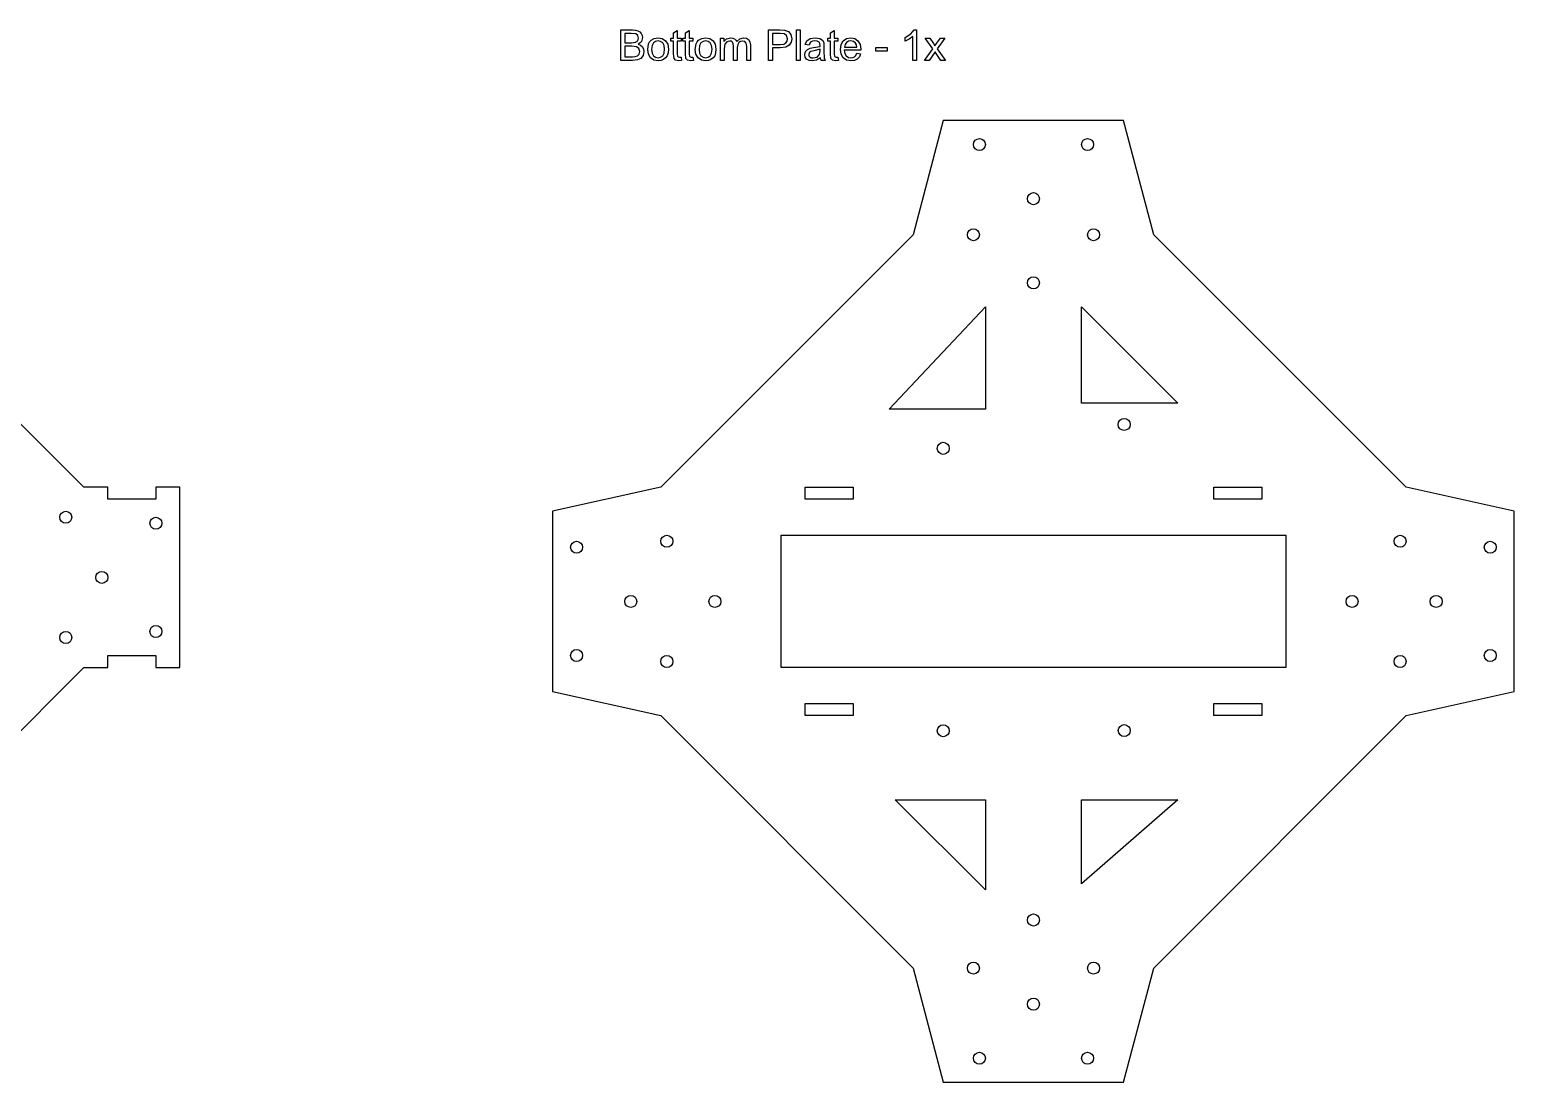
# Model space of a CAD drawing. Extents: x -940 to 1, y 296 to 900.
# Drawn here: x -441.3 to -49.2, y 520.7 to 798.7 of the extents above; entities that cross this region are included whole.
import ezdxf

# ---------------------------------------------------------------- set-up
doc = ezdxf.new("R2010")
doc.units = 0

msp = doc.modelspace()

# ---------------------------------------------------------------- linework, layer by layer
at = {"layer": 'Layer 1', "color": 4}
for p, q in [((-285.187757, 790.575), (-285.187757, 798.655812)), ((-285.187757, 798.655812), (-282.156075, 798.655812)), ((-282.503344, 797.702212), (-284.118417, 797.702212)), ((-284.118417, 797.702212), (-284.118417, 795.26034)), ((-281.274131, 797.58921), (-282.503344, 797.702212)), ((-282.156075, 798.655812), (-281.321678, 798.594493)), ((-281.321678, 798.594493), (-280.67055, 798.410533)), ((-280.722917, 797.170308), (-281.274131, 797.58921)), ((-280.736698, 795.756431), (-280.529992, 796.461986)), ((-280.529992, 796.461986), (-280.722917, 797.170308)), ((-280.67055, 798.410533), (-280.171705, 798.099083)), ((-280.171705, 798.099083), (-279.794118, 797.655363)), ((-279.794118, 797.655363), (-279.556412, 797.133777)), ((-279.477171, 796.58876), (-279.75829, 795.613118)), ((-279.556412, 797.133777), (-279.477171, 796.58876)), ((-277.195139, 795.910778), (-276.357293, 796.398589)), ((-276.357293, 796.398589), (-275.354079, 796.561216)), ((-275.354079, 796.561216), (-274.257165, 796.363448)), ((-274.257165, 796.363448), (-273.380731, 795.770203)), ((-271.991667, 795.657201), (-271.991667, 796.42891)), ((-271.991667, 796.42891), (-271.264064, 796.42891)), ((-271.264064, 797.878601), (-270.277387, 798.47392)), ((-271.264064, 796.42891), (-271.264064, 797.878601)), ((-270.277387, 798.47392), (-270.277387, 796.42891)), ((-270.277387, 796.42891), (-269.279686, 796.42891)), ((-269.279686, 796.42891), (-269.279686, 795.657201)), ((-268.860764, 795.657201), (-268.860764, 796.42891)), ((-268.860764, 796.42891), (-268.133158, 796.42891)), ((-268.133158, 797.878601), (-267.146484, 798.47392)), ((-268.133158, 796.42891), (-268.133158, 797.878601)), ((-267.146484, 798.47392), (-267.146484, 796.42891)), ((-267.146484, 796.42891), (-266.148786, 796.42891)), ((-266.148786, 796.42891), (-266.148786, 795.657201)), ((-264.649481, 795.910778), (-263.811634, 796.398589)), ((-263.811634, 796.398589), (-262.808421, 796.561216)), ((-262.808421, 796.561216), (-261.711505, 796.363448)), ((-261.711505, 796.363448), (-260.835069, 795.770203)), ((-258.900303, 790.575), (-258.900303, 796.42891)), ((-258.900303, 796.42891), (-258.012847, 796.42891)), ((-258.012847, 796.42891), (-258.012847, 795.607587)), ((-258.012847, 795.607587), (-257.27973, 796.29937)), ((-257.27973, 796.29937), (-256.237935, 796.561216)), ((-256.237935, 796.561216), (-255.64607, 796.493669)), ((-255.64607, 796.493669), (-255.171332, 796.291101)), ((-255.171332, 796.291101), (-254.816491, 795.967268)), ((-254.584287, 795.53593), (-253.78503, 796.30488)), ((-253.78503, 796.30488), (-252.776301, 796.561216)), ((-252.776301, 796.561216), (-252.005985, 796.440622)), ((-252.005985, 796.440622), (-251.436849, 796.078898)), ((-251.436849, 796.078898), (-251.085455, 795.466349)), ((-246.227865, 790.575), (-246.227865, 798.655812)), ((-246.227865, 798.655812), (-243.179645, 798.655812)), ((-243.091451, 797.702212), (-245.158508, 797.702212)), ((-245.158508, 797.702212), (-245.158508, 794.813837)), ((-243.179645, 798.655812), (-241.950435, 798.578653)), ((-242.09375, 797.630556), (-243.091451, 797.702212)), ((-241.418511, 797.153769), (-242.09375, 797.630556)), ((-241.950435, 798.578653), (-240.952734, 798.201068)), ((-241.162197, 796.285597), (-241.418511, 797.153769)), ((-241.271066, 795.664095), (-241.162197, 796.285597)), ((-240.952734, 798.201068), (-240.305057, 797.42109)), ((-240.305057, 797.42109), (-240.059766, 796.318674)), ((-240.059766, 796.318674), (-240.223757, 795.36713)), ((-238.836067, 790.575), (-238.836067, 798.655812)), ((-238.836067, 798.655812), (-237.843881, 798.655812)), ((-237.843881, 798.655812), (-237.843881, 790.575)), ((-236.030381, 795.7647), (-235.153951, 796.354488)), ((-235.153951, 796.354488), (-233.825519, 796.561216)), ((-233.825519, 796.561216), (-232.607335, 796.384827)), ((-232.607335, 796.384827), (-231.918315, 795.941089)), ((-230.562325, 795.657201), (-230.562325, 796.42891)), ((-230.562325, 796.42891), (-229.834722, 796.42891)), ((-229.834722, 797.878601), (-228.848048, 798.47392)), ((-229.834722, 796.42891), (-229.834722, 797.878601)), ((-228.848048, 798.47392), (-228.848048, 796.42891)), ((-228.848048, 796.42891), (-227.850347, 796.42891)), ((-227.850347, 796.42891), (-227.850347, 795.657201)), ((-226.455772, 795.745396), (-225.582098, 796.357246)), ((-225.582098, 796.357246), (-224.482423, 796.561216)), ((-224.482423, 796.561216), (-223.415823, 796.361378)), ((-223.415823, 796.361378), (-222.564192, 795.761934)), ((-210.084678, 796.660417), (-208.62947, 797.608514)), ((-210.084678, 795.701313), (-210.084678, 796.660417)), ((-209.040126, 796.213941), (-210.084678, 795.701313)), ((-208.100303, 796.897455), (-209.040126, 796.213941)), ((-208.62947, 797.608514), (-207.747526, 798.688889)), ((-208.100303, 790.575), (-208.100303, 796.897455)), ((-207.747526, 798.688889), (-207.108117, 798.688889)), ((-207.108117, 798.688889), (-207.108117, 790.575)), ((-202.808637, 793.617722), (-204.7875, 796.42891)), ((-204.7875, 796.42891), (-203.547266, 796.42891)), ((-203.547266, 796.42891), (-202.648786, 795.056378)), ((-201.794401, 795.045372), (-200.807726, 796.42891)), ((-199.622613, 796.42891), (-201.645574, 793.67284)), ((-200.807726, 796.42891), (-199.622613, 796.42891)), ((-284.118417, 795.26034), (-282.371038, 795.26034)), ((-284.118417, 795.26034), (-284.118417, 795.26034)), ((-282.249795, 794.30674), (-284.118417, 794.30674)), ((-284.118417, 794.30674), (-284.118417, 791.528601)), ((-282.371038, 795.26034), (-281.351301, 795.354038)), ((-281.067425, 794.171696), (-282.249795, 794.30674)), ((-281.351301, 795.354038), (-280.736698, 795.756431)), ((-280.42526, 793.703151), (-281.067425, 794.171696)), ((-280.761502, 791.787681), (-280.353603, 792.236922)), ((-280.111073, 795.199691), (-280.60716, 794.874486)), ((-280.60716, 794.874486), (-279.958798, 794.58372)), ((-280.19375, 792.91767), (-280.42526, 793.703151)), ((-280.353603, 792.236922), (-280.19375, 792.91767)), ((-279.75829, 795.613118), (-280.111073, 795.199691)), ((-279.958798, 794.58372), (-279.479925, 794.141358)), ((-279.479925, 794.141358), (-279.184342, 793.576377)), ((-279.085808, 792.91767), (-279.325586, 791.862103)), ((-279.184342, 793.576377), (-279.085808, 792.91767)), ((-278.099131, 793.501955), (-277.873134, 794.917197)), ((-277.909652, 792.192818), (-278.099131, 793.501955)), ((-278.099131, 793.501955), (-278.099131, 793.501955)), ((-278.099131, 793.501955), (-278.099131, 793.501955)), ((-277.341211, 791.230941), (-277.909652, 792.192818)), ((-277.873134, 794.917197), (-277.590636, 795.466696)), ((-277.590636, 795.466696), (-277.195139, 795.910778)), ((-276.956739, 794.484487), (-277.079383, 793.501955)), ((-277.079383, 793.501955), (-276.956739, 792.518728)), ((-277.079383, 793.501955), (-277.079383, 793.501955)), ((-277.079383, 793.501955), (-277.079383, 793.501955)), ((-276.588801, 795.183153), (-276.956739, 794.484487)), ((-276.956739, 792.518728), (-276.588801, 791.817991)), ((-276.034832, 795.600704), (-276.588801, 795.183153)), ((-275.354079, 795.739892), (-276.034832, 795.600704)), ((-274.680911, 795.600023), (-275.354079, 795.739892)), ((-274.127626, 795.180415), (-274.680911, 795.600023)), ((-273.757626, 794.489316), (-274.127626, 795.180415)), ((-274.124869, 791.820757), (-273.756937, 792.530437)), ((-273.634287, 793.535031), (-273.757626, 794.489316)), ((-273.756937, 792.530437), (-273.634287, 793.535031)), ((-273.380731, 795.770203), (-272.806092, 794.828311)), ((-272.699293, 792.575229), (-272.953536, 791.806985)), ((-272.806092, 794.828311), (-272.61454, 793.584646)), ((-272.61454, 793.584646), (-272.699293, 792.575229)), ((-271.264064, 795.657201), (-271.991667, 795.657201)), ((-271.264064, 792.289274), (-271.264064, 795.657201)), ((-271.142796, 791.117939), (-271.264064, 792.289274)), ((-269.279686, 795.657201), (-270.277387, 795.657201)), ((-270.277387, 795.657201), (-270.277387, 792.234156)), ((-270.277387, 792.234156), (-270.22502, 791.688451)), ((-268.133158, 795.657201), (-268.860764, 795.657201)), ((-268.133158, 792.289274), (-268.133158, 795.657201)), ((-268.011893, 791.117939), (-268.133158, 792.289274)), ((-266.148786, 795.657201), (-267.146484, 795.657201)), ((-267.146484, 795.657201), (-267.146484, 792.234156)), ((-267.146484, 792.234156), (-267.094118, 791.688451)), ((-265.553472, 793.501955), (-265.327474, 794.917197)), ((-265.363992, 792.192818), (-265.553472, 793.501955)), ((-265.553472, 793.501955), (-265.553472, 793.501955)), ((-265.553472, 793.501955), (-265.553472, 793.501955)), ((-264.79555, 791.230941), (-265.363992, 792.192818)), ((-265.327474, 794.917197), (-265.044977, 795.466696)), ((-265.044977, 795.466696), (-264.649481, 795.910778)), ((-264.41108, 794.484487), (-264.533724, 793.501955)), ((-264.533724, 793.501955), (-264.41108, 792.518728)), ((-264.533724, 793.501955), (-264.533724, 793.501955)), ((-264.533724, 793.501955), (-264.533724, 793.501955)), ((-264.043143, 795.183153), (-264.41108, 794.484487)), ((-264.41108, 792.518728), (-264.043143, 791.817991)), ((-263.489173, 795.600704), (-264.043143, 795.183153)), ((-262.808421, 795.739892), (-263.489173, 795.600704)), ((-262.135251, 795.600023), (-262.808421, 795.739892)), ((-261.581965, 795.180415), (-262.135251, 795.600023)), ((-261.211966, 794.489316), (-261.581965, 795.180415)), ((-261.57921, 791.820757), (-261.211277, 792.530437)), ((-261.088629, 793.535031), (-261.211966, 794.489316)), ((-261.211277, 792.530437), (-261.088629, 793.535031)), ((-260.835069, 795.770203), (-260.260432, 794.828311)), ((-260.153635, 792.575229), (-260.407878, 791.806985)), ((-260.260432, 794.828311), (-260.068881, 793.584646)), ((-260.068881, 793.584646), (-260.153635, 792.575229)), ((-257.748264, 794.835906), (-257.908117, 793.612191)), ((-257.908117, 793.612191), (-257.908117, 790.575)), ((-257.232878, 795.480812), (-257.748264, 794.835906)), ((-256.458421, 795.701313), (-257.232878, 795.480812)), ((-255.984379, 795.618622), (-256.458421, 795.701313)), ((-255.664671, 795.370576), (-255.984379, 795.618622)), ((-255.482773, 794.957163), (-255.664671, 795.370576)), ((-255.422135, 794.378396), (-255.482773, 794.957163)), ((-255.422135, 790.575), (-255.422135, 794.378396)), ((-254.816491, 795.967268), (-254.584287, 795.53593)), ((-254.327978, 794.756655), (-254.429949, 793.976004)), ((-254.429949, 793.976004), (-254.429949, 790.575)), ((-254.022047, 795.290651), (-254.327978, 794.756655)), ((-253.561788, 795.59864), (-254.022047, 795.290651)), ((-252.996787, 795.701313), (-253.561788, 795.59864)), ((-252.401476, 795.541462), (-252.996787, 795.701313)), ((-252.051453, 795.119766), (-252.401476, 795.541462)), ((-251.954992, 794.262628), (-252.051453, 795.119766)), ((-251.954992, 790.575), (-251.954992, 794.262628)), ((-251.085455, 795.466349), (-250.968315, 794.593365)), ((-250.968315, 794.593365), (-250.968315, 790.575)), ((-245.158508, 794.813837), (-243.069401, 794.813837)), ((-245.158508, 794.813837), (-245.158508, 794.813837)), ((-243.085936, 793.860236), (-245.158508, 793.860236)), ((-245.158508, 793.860236), (-245.158508, 790.575)), ((-241.636245, 794.038692), (-243.085936, 793.860236)), ((-243.069401, 794.813837), (-242.183326, 794.910307)), ((-242.183326, 794.910307), (-241.597657, 795.199691)), ((-240.715713, 794.574061), (-241.636245, 794.038692)), ((-241.597657, 795.199691), (-241.271066, 795.664095)), ((-240.223757, 795.36713), (-240.715713, 794.574061)), ((-236.636718, 792.118417), (-236.441036, 792.903898)), ((-236.507183, 791.450753), (-236.636718, 792.118417)), ((-236.465841, 794.758719), (-236.030381, 795.7647)), ((-235.495702, 794.626441), (-236.465841, 794.758719)), ((-236.441036, 792.903898), (-235.928408, 793.47441)), ((-235.928408, 793.47441), (-235.214583, 793.799615)), ((-235.440581, 792.617245), (-235.578385, 792.145962)), ((-235.578385, 792.145962), (-235.503284, 791.782167)), ((-235.292444, 795.154909), (-235.495702, 794.626441)), ((-235.049218, 792.939712), (-235.440581, 792.617245)), ((-235.002366, 795.494613), (-235.292444, 795.154909)), ((-235.214583, 793.799615), (-234.332639, 793.94843)), ((-234.183812, 793.138142), (-235.049218, 792.939712)), ((-234.577242, 795.678573), (-235.002366, 795.494613)), ((-233.968838, 795.739892), (-234.577242, 795.678573)), ((-234.332639, 793.94843), (-232.563238, 794.290202)), ((-232.563238, 793.51299), (-234.183812, 793.138142)), ((-233.311515, 795.655825), (-233.968838, 795.739892)), ((-233.379035, 791.470717), (-232.723092, 792.156997)), ((-232.838845, 795.403653), (-233.311515, 795.655825)), ((-232.628008, 795.06602), (-232.838845, 795.403653)), ((-232.723092, 792.156997), (-232.563238, 793.149177)), ((-232.557726, 794.549253), (-232.628008, 795.06602)), ((-232.563238, 794.290202), (-232.557726, 794.549253)), ((-232.563238, 793.149177), (-232.563238, 793.51299)), ((-232.563238, 793.51299), (-232.563238, 793.51299)), ((-231.918315, 795.941089), (-231.609635, 795.265844)), ((-231.609635, 795.265844), (-231.560026, 794.350823)), ((-231.560026, 794.350823), (-231.560026, 793.027906)), ((-231.560026, 793.027906), (-231.496636, 791.277818)), ((-229.834722, 795.657201), (-230.562325, 795.657201)), ((-229.834722, 792.289274), (-229.834722, 795.657201)), ((-229.713454, 791.117939), (-229.834722, 792.289274)), ((-227.850347, 795.657201), (-228.848048, 795.657201)), ((-228.848048, 795.657201), (-228.848048, 792.234156)), ((-228.848048, 792.234156), (-228.795682, 791.688451)), ((-227.216451, 793.45234), (-227.026281, 794.764233)), ((-227.028349, 792.183861), (-227.216451, 793.45234)), ((-226.464041, 791.233707), (-227.028349, 792.183861)), ((-227.026281, 794.764233), (-226.455772, 795.745396)), ((-221.825563, 793.248406), (-226.191188, 793.248406)), ((-226.191188, 793.248406), (-226.027204, 792.396766)), ((-225.982418, 794.753215), (-226.136067, 794.064198)), ((-226.136067, 794.064198), (-222.867361, 794.064198)), ((-226.136067, 794.064198), (-226.136067, 794.064198)), ((-226.136067, 794.064198), (-226.136067, 794.064198)), ((-226.027204, 792.396766), (-225.645486, 791.771142)), ((-225.620682, 795.287885), (-225.982418, 794.753215)), ((-225.100474, 795.631015), (-225.620682, 795.287885)), ((-224.471397, 795.745396), (-225.100474, 795.631015)), ((-223.786515, 795.60208), (-224.471397, 795.745396)), ((-223.242186, 795.172146), (-223.786515, 795.60208)), ((-222.994144, 794.710501), (-223.242186, 795.172146)), ((-223.14435, 791.91721), (-222.878385, 792.46016)), ((-222.867361, 794.064198), (-222.994144, 794.710501)), ((-222.878385, 792.46016), (-221.853125, 792.333386)), ((-222.878385, 792.46016), (-222.878385, 792.46016)), ((-222.878385, 792.46016), (-222.878385, 792.46016)), ((-222.564192, 795.761934), (-222.006091, 794.800064)), ((-221.853125, 792.333386), (-222.199017, 791.535505)), ((-222.006091, 794.800064), (-221.820051, 793.51299)), ((-221.820051, 793.51299), (-221.825563, 793.248406)), ((-217.856813, 793.000361), (-217.856813, 793.998045)), ((-217.856813, 793.998045), (-214.808593, 793.998045)), ((-214.808593, 793.000361), (-217.856813, 793.000361)), ((-217.856813, 793.000361), (-217.856813, 793.000361)), ((-214.808593, 793.998045), (-214.808593, 793.000361)), ((-204.947353, 790.575), (-202.808637, 793.617722)), ((-202.207814, 792.884594), (-203.745702, 790.575)), ((-202.648786, 795.056378), (-202.240885, 794.400438)), ((-202.240885, 794.400438), (-201.794401, 795.045372)), ((-201.888107, 792.394007), (-202.207814, 792.884594)), ((-200.686458, 790.575), (-201.888107, 792.394007)), ((-201.645574, 793.67284), (-199.468272, 790.575)), ((-282.106466, 790.575), (-285.187757, 790.575)), ((-285.187757, 790.575), (-285.187757, 790.575)), ((-284.118417, 791.528601), (-282.106466, 791.528601)), ((-284.118417, 791.528601), (-284.118417, 791.528601)), ((-282.106466, 791.528601), (-281.378863, 791.56718)), ((-280.802842, 790.710043), (-282.106466, 790.575)), ((-281.378863, 791.56718), (-280.761502, 791.787681)), ((-279.918143, 791.10967), (-280.802842, 790.710043)), ((-279.325586, 791.862103), (-279.918143, 791.10967)), ((-276.46547, 790.639781), (-277.341211, 791.230941)), ((-276.588801, 791.817991), (-276.034832, 791.398383)), ((-275.354079, 790.442722), (-276.46547, 790.639781)), ((-276.034832, 791.398383), (-275.354079, 791.258514)), ((-275.354079, 791.258514), (-274.677465, 791.399078)), ((-274.617521, 790.532286), (-275.354079, 790.442722)), ((-274.677465, 791.399078), (-274.124869, 791.820757)), ((-273.940214, 790.801004), (-274.617521, 790.532286)), ((-273.369709, 791.231646), (-273.940214, 790.801004)), ((-272.953536, 791.806985), (-273.369709, 791.231646)), ((-270.723871, 790.668698), (-271.142796, 791.117939)), ((-269.886024, 790.49784), (-270.723871, 790.668698)), ((-270.22502, 791.688451), (-270.054146, 791.495524)), ((-270.054146, 791.495524), (-269.715147, 791.423868)), ((-269.136371, 790.586035), (-269.886024, 790.49784)), ((-269.715147, 791.423868), (-269.279686, 791.462448)), ((-269.279686, 791.462448), (-269.136371, 790.586035)), ((-269.279686, 791.462448), (-269.279686, 791.462448)), ((-269.279686, 791.462448), (-269.279686, 791.462448)), ((-267.592968, 790.668698), (-268.011893, 791.117939)), ((-266.755121, 790.49784), (-267.592968, 790.668698)), ((-267.094118, 791.688451), (-266.923243, 791.495524)), ((-266.923243, 791.495524), (-266.584244, 791.423868)), ((-266.005468, 790.586035), (-266.755121, 790.49784)), ((-266.584244, 791.423868), (-266.148786, 791.462448)), ((-266.148786, 791.462448), (-266.005468, 790.586035)), ((-266.148786, 791.462448), (-266.148786, 791.462448)), ((-266.148786, 791.462448), (-266.148786, 791.462448)), ((-263.919809, 790.639781), (-264.79555, 791.230941)), ((-264.043143, 791.817991), (-263.489173, 791.398383)), ((-262.808421, 790.442722), (-263.919809, 790.639781)), ((-263.489173, 791.398383), (-262.808421, 791.258514)), ((-262.808421, 791.258514), (-262.131807, 791.399078)), ((-262.071861, 790.532286), (-262.808421, 790.442722)), ((-262.131807, 791.399078), (-261.57921, 791.820757)), ((-261.394552, 790.801004), (-262.071861, 790.532286)), ((-260.824049, 791.231646), (-261.394552, 790.801004)), ((-260.407878, 791.806985), (-260.824049, 791.231646)), ((-257.908117, 790.575), (-258.900303, 790.575)), ((-258.900303, 790.575), (-258.900303, 790.575)), ((-254.429949, 790.575), (-255.422135, 790.575)), ((-250.968315, 790.575), (-251.954992, 790.575)), ((-245.158508, 790.575), (-246.227865, 790.575)), ((-246.227865, 790.575), (-246.227865, 790.575)), ((-237.843881, 790.575), (-238.836067, 790.575)), ((-238.836067, 790.575), (-238.836067, 790.575)), ((-236.118575, 790.914005), (-236.507183, 791.450753)), ((-235.488814, 790.56054), (-236.118575, 790.914005)), ((-235.503284, 791.782167), (-235.277973, 791.484518)), ((-234.635808, 790.442722), (-235.488814, 790.56054)), ((-235.277973, 791.484518), (-234.907971, 791.28608)), ((-234.907971, 791.28608), (-234.398786, 791.219934)), ((-233.541646, 790.63565), (-234.635808, 790.442722)), ((-234.398786, 791.219934), (-233.379035, 791.470717)), ((-232.480556, 791.297094), (-233.541646, 790.63565)), ((-232.282119, 790.575), (-232.480556, 791.297094)), ((-232.480556, 791.297094), (-232.480556, 791.297094)), ((-232.480556, 791.297094), (-232.480556, 791.297094)), ((-231.245833, 790.575), (-232.282119, 790.575)), ((-231.496636, 791.277818), (-231.245833, 790.575)), ((-229.294532, 790.668698), (-229.713454, 791.117939)), ((-228.456685, 790.49784), (-229.294532, 790.668698)), ((-228.795682, 791.688451), (-228.624805, 791.495524)), ((-228.624805, 791.495524), (-228.285808, 791.423868)), ((-227.707032, 790.586035), (-228.456685, 790.49784)), ((-228.285808, 791.423868), (-227.850347, 791.462448)), ((-227.850347, 791.462448), (-227.707032, 790.586035)), ((-227.850347, 791.462448), (-227.850347, 791.462448)), ((-227.850347, 791.462448), (-227.850347, 791.462448)), ((-225.578653, 790.640465), (-226.464041, 791.233707)), ((-225.645486, 791.771142), (-225.094272, 791.386675)), ((-224.427299, 790.442722), (-225.578653, 790.640465)), ((-225.094272, 791.386675), (-224.421787, 791.258514)), ((-223.498505, 790.566741), (-224.427299, 790.442722)), ((-224.421787, 791.258514), (-223.91605, 791.330167)), ((-223.91605, 791.330167), (-223.490234, 791.545139)), ((-222.751605, 790.938813), (-223.498505, 790.566741)), ((-223.490234, 791.545139), (-223.14435, 791.91721)), ((-222.199017, 791.535505), (-222.751605, 790.938813)), ((-207.108117, 790.575), (-208.100303, 790.575)), ((-207.108117, 790.575), (-207.108117, 790.575)), ((-203.745702, 790.575), (-204.947353, 790.575)), ((-204.947353, 790.575), (-204.947353, 790.575)), ((-199.468272, 790.575), (-200.686458, 790.575)), ((-200.025, 774.7), (-207.9625, 744.5375)), ((-152.4, 774.7), (-200.025, 774.7)), ((-200.025, 774.7), (-200.025, 774.7)), ((-144.4625, 744.5375), (-152.4, 774.7)), ((-192.0875, 768.35), (-191.962683, 768.967748)), ((-191.962683, 768.967748), (-191.622363, 769.472373)), ((-191.622363, 769.472373), (-191.117736, 769.812687)), ((-191.117736, 769.812687), (-190.5, 769.9375)), ((-190.5, 769.9375), (-189.882264, 769.812695)), ((-190.5, 769.9375), (-190.5, 769.9375)), ((-189.882264, 769.812695), (-189.377637, 769.472373)), ((-189.377637, 769.472373), (-189.037317, 768.96774)), ((-189.037317, 768.96774), (-188.9125, 768.35)), ((-163.5125, 768.35), (-163.387682, 768.967748)), ((-163.387682, 768.967748), (-163.047361, 769.472373)), ((-163.047361, 769.472373), (-162.542736, 769.812687)), ((-162.542736, 769.812687), (-161.925, 769.9375)), ((-161.925, 769.9375), (-161.307264, 769.812695)), ((-161.925, 769.9375), (-161.925, 769.9375)), ((-161.307264, 769.812695), (-160.802638, 769.472373)), ((-160.802638, 769.472373), (-160.462317, 768.96774)), ((-160.462317, 768.96774), (-160.3375, 768.35)), ((-191.962683, 767.732268), (-192.0875, 768.35)), ((-191.622363, 767.227648), (-191.962683, 767.732268)), ((-191.117736, 766.887329), (-191.622363, 767.227648)), ((-190.5, 766.7625), (-191.117736, 766.887329)), ((-189.882264, 766.887321), (-190.5, 766.7625)), ((-189.377637, 767.227648), (-189.882264, 766.887321)), ((-189.037317, 767.732276), (-189.377637, 767.227648)), ((-188.9125, 768.35), (-189.037317, 767.732276)), ((-163.387682, 767.732268), (-163.5125, 768.35)), ((-163.047361, 767.227648), (-163.387682, 767.732268)), ((-162.542735, 766.887329), (-163.047361, 767.227648)), ((-161.925, 766.7625), (-162.542735, 766.887329)), ((-161.307264, 766.887321), (-161.925, 766.7625)), ((-160.802638, 767.227648), (-161.307264, 766.887321)), ((-160.462317, 767.732276), (-160.802638, 767.227648)), ((-160.3375, 768.35), (-160.462317, 767.732276)), ((-427.0375, 677.8625), (-504.825, 755.65)), ((-177.8, 754.0625), (-177.675183, 754.680248)), ((-177.675183, 753.444768), (-177.8, 754.0625)), ((-177.675183, 754.680248), (-177.334862, 755.184873)), ((-177.334862, 752.940148), (-177.675183, 753.444768)), ((-177.334862, 755.184873), (-176.830236, 755.525187)), ((-176.830236, 752.599829), (-177.334862, 752.940148)), ((-176.830236, 755.525187), (-176.2125, 755.65)), ((-176.2125, 755.65), (-175.594764, 755.525195)), ((-176.2125, 755.65), (-176.2125, 755.65)), ((-175.594764, 755.525195), (-175.090137, 755.184873)), ((-175.090137, 752.940148), (-175.594764, 752.599821)), ((-175.090137, 755.184873), (-174.749817, 754.68024)), ((-174.749817, 753.444776), (-175.090137, 752.940148)), ((-174.749817, 754.68024), (-174.625, 754.0625)), ((-174.625, 754.0625), (-174.749817, 753.444776)), ((-176.2125, 752.475), (-176.830236, 752.599829)), ((-175.594764, 752.599821), (-176.2125, 752.475)), ((-193.675, 744.5375), (-193.550183, 745.155248)), ((-193.550183, 745.155248), (-193.209862, 745.659873)), ((-193.209862, 745.659873), (-192.705236, 746.000187)), ((-192.705236, 746.000187), (-192.0875, 746.125)), ((-192.0875, 746.125), (-191.469764, 746.000195)), ((-192.0875, 746.125), (-192.0875, 746.125)), ((-191.469764, 746.000195), (-190.965137, 745.659873)), ((-190.965137, 745.659873), (-190.624817, 745.15524)), ((-190.624817, 745.15524), (-190.5, 744.5375)), ((-161.925, 744.5375), (-161.800182, 745.155248)), ((-161.800182, 745.155248), (-161.459861, 745.659873)), ((-161.459861, 745.659873), (-160.955236, 746.000187)), ((-160.955236, 746.000187), (-160.3375, 746.125)), ((-160.3375, 746.125), (-159.719764, 746.000195)), ((-160.3375, 746.125), (-160.3375, 746.125)), ((-159.719764, 746.000195), (-159.215138, 745.659873)), ((-159.215138, 745.659873), (-158.874817, 745.15524)), ((-158.874817, 745.15524), (-158.75, 744.5375)), ((-207.9625, 744.5375), (-274.6375, 677.8625)), ((-193.550183, 743.919768), (-193.675, 744.5375)), ((-193.209862, 743.415148), (-193.550183, 743.919768)), ((-192.705236, 743.074829), (-193.209862, 743.415148)), ((-192.0875, 742.95), (-192.705236, 743.074829)), ((-191.469764, 743.074821), (-192.0875, 742.95)), ((-190.965137, 743.415148), (-191.469764, 743.074821)), ((-190.624817, 743.919776), (-190.965137, 743.415148)), ((-190.5, 744.5375), (-190.624817, 743.919776)), ((-161.800182, 743.919768), (-161.925, 744.5375)), ((-161.459861, 743.415148), (-161.800182, 743.919768)), ((-160.955235, 743.074829), (-161.459861, 743.415148)), ((-160.3375, 742.95), (-160.955235, 743.074829)), ((-159.719764, 743.074821), (-160.3375, 742.95)), ((-159.215138, 743.415148), (-159.719764, 743.074821)), ((-158.874817, 743.919776), (-159.215138, 743.415148)), ((-158.75, 744.5375), (-158.874817, 743.919776)), ((-77.7875, 677.8625), (-144.4625, 744.5375)), ((-177.334862, 732.959873), (-176.830236, 733.300187)), ((-176.830236, 733.300187), (-176.2125, 733.425)), ((-176.2125, 733.425), (-175.594764, 733.300195)), ((-176.2125, 733.425), (-176.2125, 733.425)), ((-175.594764, 733.300195), (-175.090137, 732.959873)), ((-177.8, 731.8375), (-177.675183, 732.455248)), ((-177.675183, 731.219768), (-177.8, 731.8375)), ((-177.675183, 732.455248), (-177.334862, 732.959873)), ((-177.334862, 730.715148), (-177.675183, 731.219768)), ((-176.830236, 730.374829), (-177.334862, 730.715148)), ((-176.2125, 730.25), (-176.830236, 730.374829)), ((-175.594764, 730.374821), (-176.2125, 730.25)), ((-175.090137, 730.715148), (-175.594764, 730.374821)), ((-175.090137, 732.959873), (-174.749817, 732.45524)), ((-174.749817, 731.219776), (-175.090137, 730.715148)), ((-174.749817, 732.45524), (-174.625, 731.8375)), ((-174.625, 731.8375), (-174.749817, 731.219776)), ((-214.3125, 698.5), (-188.9125, 725.4875)), ((-188.9125, 725.4875), (-188.9125, 698.5)), ((-188.9125, 725.4875), (-188.9125, 725.4875)), ((-163.5125, 725.4875), (-138.1125, 700.0875)), ((-163.5125, 700.0875), (-163.5125, 725.4875)), ((-163.5125, 725.4875), (-163.5125, 725.4875)), ((-188.9125, 698.5), (-214.3125, 698.5)), ((-138.1125, 700.0875), (-163.5125, 700.0875)), ((-153.846389, 694.443056), (-153.721572, 695.060791)), ((-153.721572, 693.82532), (-153.846389, 694.443056)), ((-153.721572, 695.060791), (-153.381251, 695.565418)), ((-153.381251, 695.565418), (-152.876625, 695.905738)), ((-152.876625, 695.905738), (-152.258889, 696.030556)), ((-152.258889, 696.030556), (-151.641153, 695.905738)), ((-152.258889, 696.030556), (-152.258889, 696.030556)), ((-151.641153, 695.905738), (-151.136526, 695.565418)), ((-151.136526, 695.565418), (-150.796206, 695.060791)), ((-150.796206, 695.060791), (-150.671389, 694.443056)), ((-150.671389, 694.443056), (-150.796206, 693.82532)), ((-153.381251, 693.320693), (-153.721572, 693.82532)), ((-152.876625, 692.980373), (-153.381251, 693.320693)), ((-152.258889, 692.855556), (-152.876625, 692.980373)), ((-151.641153, 692.980373), (-152.258889, 692.855556)), ((-151.136526, 693.320693), (-151.641153, 692.980373)), ((-150.796206, 693.82532), (-151.136526, 693.320693)), ((-201.6125, 688.128333), (-201.487683, 688.746069)), ((-201.487683, 687.510597), (-201.6125, 688.128333)), ((-201.487683, 688.746069), (-201.147362, 689.250696)), ((-201.147362, 687.005971), (-201.487683, 687.510597)), ((-201.147362, 689.250696), (-200.642736, 689.591016)), ((-200.642736, 686.665651), (-201.147362, 687.005971)), ((-200.642736, 689.591016), (-200.025, 689.715833)), ((-200.025, 686.540833), (-200.642736, 686.665651)), ((-200.025, 689.715833), (-199.407264, 689.591016)), ((-200.025, 689.715833), (-200.025, 689.715833)), ((-199.407264, 686.665651), (-200.025, 686.540833)), ((-199.407264, 689.591016), (-198.902637, 689.250696)), ((-198.902637, 687.005971), (-199.407264, 686.665651)), ((-198.902637, 689.250696), (-198.562317, 688.746069)), ((-198.562317, 687.510597), (-198.902637, 687.005971)), ((-198.562317, 688.746069), (-198.4375, 688.128333)), ((-198.4375, 688.128333), (-198.562317, 687.510597)), ((-420.6875, 677.8625), (-427.0375, 677.8625)), ((-420.6875, 674.6875), (-420.6875, 677.8625)), ((-407.9875, 674.6875), (-420.6875, 674.6875)), ((-401.6375, 677.8625), (-407.9875, 677.8625)), ((-407.9875, 677.8625), (-407.9875, 674.6875)), ((-401.6375, 630.2375), (-401.6375, 677.8625)), ((-274.6375, 677.8625), (-303.2125, 671.5125)), ((-236.5375, 677.8625), (-223.8375, 677.8625)), ((-236.5375, 674.6875), (-236.5375, 677.8625)), ((-236.5375, 677.8625), (-236.5375, 677.8625)), ((-223.8375, 674.6875), (-236.5375, 674.6875)), ((-223.8375, 677.8625), (-223.8375, 674.6875)), ((-128.5875, 677.8625), (-115.8875, 677.8625)), ((-128.5875, 674.6875), (-128.5875, 677.8625)), ((-128.5875, 677.8625), (-128.5875, 677.8625)), ((-115.8875, 674.6875), (-128.5875, 674.6875)), ((-115.8875, 677.8625), (-115.8875, 674.6875)), ((-49.2125, 671.5125), (-77.7875, 677.8625)), ((-433.3875, 669.925), (-433.262683, 670.542736)), ((-433.262683, 670.542736), (-432.922362, 671.047362)), ((-432.922362, 671.047362), (-432.417736, 671.387683)), ((-432.417736, 671.387683), (-431.8, 671.5125)), ((-431.8, 671.5125), (-431.182264, 671.387683)), ((-431.8, 671.5125), (-431.8, 671.5125)), ((-431.182264, 671.387683), (-430.677637, 671.047362)), ((-430.677637, 671.047362), (-430.337317, 670.542736)), ((-430.337317, 670.542736), (-430.2125, 669.925)), ((-303.2125, 671.5125), (-303.2125, 623.8875)), ((-49.2125, 623.8875), (-49.2125, 671.5125)), ((-433.262683, 669.307264), (-433.3875, 669.925)), ((-432.922362, 668.802637), (-433.262683, 669.307264)), ((-432.417736, 668.462317), (-432.922362, 668.802637)), ((-431.8, 668.3375), (-432.417736, 668.462317)), ((-431.182264, 668.462317), (-431.8, 668.3375)), ((-430.677637, 668.802637), (-431.182264, 668.462317)), ((-430.337317, 669.307264), (-430.677637, 668.802637)), ((-430.2125, 669.925), (-430.337317, 669.307264)), ((-409.575, 668.3375), (-409.450183, 668.955236)), ((-409.450183, 667.719764), (-409.575, 668.3375)), ((-409.450183, 668.955236), (-409.109862, 669.459862)), ((-409.109862, 667.215137), (-409.450183, 667.719764)), ((-409.109862, 669.459862), (-408.605236, 669.800183)), ((-408.605236, 666.874817), (-409.109862, 667.215137)), ((-408.605236, 669.800183), (-407.9875, 669.925)), ((-407.9875, 666.75), (-408.605236, 666.874817)), ((-407.9875, 669.925), (-407.369764, 669.800183)), ((-407.9875, 669.925), (-407.9875, 669.925)), ((-407.369764, 666.874817), (-407.9875, 666.75)), ((-407.369764, 669.800183), (-406.865137, 669.459862)), ((-406.865137, 667.215137), (-407.369764, 666.874817)), ((-406.865137, 669.459862), (-406.524817, 668.955236)), ((-406.524817, 667.719764), (-406.865137, 667.215137)), ((-406.524817, 668.955236), (-406.4, 668.3375)), ((-406.4, 668.3375), (-406.524817, 667.719764)), ((-298.325183, 662.605236), (-297.984862, 663.109862)), ((-297.984862, 663.109862), (-297.480236, 663.450183)), ((-297.480236, 663.450183), (-296.8625, 663.575)), ((-296.8625, 663.575), (-296.244764, 663.450183)), ((-296.8625, 663.575), (-296.8625, 663.575)), ((-296.244764, 663.450183), (-295.740137, 663.109862)), ((-295.740137, 663.109862), (-295.399817, 662.605236)), ((-274.6375, 663.575), (-274.512683, 664.192736)), ((-274.512683, 662.957264), (-274.6375, 663.575)), ((-274.512683, 664.192736), (-274.172362, 664.697362)), ((-274.172362, 662.452637), (-274.512683, 662.957264)), ((-274.172362, 664.697362), (-273.667736, 665.037683)), ((-273.667736, 665.037683), (-273.05, 665.1625)), ((-273.05, 665.1625), (-272.432264, 665.037683)), ((-273.05, 665.1625), (-273.05, 665.1625)), ((-272.432264, 665.037683), (-271.927637, 664.697362)), ((-271.927637, 664.697362), (-271.587317, 664.192736)), ((-271.587317, 662.957264), (-271.927637, 662.452637)), ((-271.587317, 664.192736), (-271.4625, 663.575)), ((-271.4625, 663.575), (-271.587317, 662.957264)), ((-242.8875, 665.1625), (-109.5375, 665.1625)), ((-242.8875, 630.2375), (-242.8875, 665.1625)), ((-242.8875, 665.1625), (-242.8875, 665.1625)), ((-109.5375, 665.1625), (-109.5375, 630.2375)), ((-80.9625, 663.575), (-80.837683, 664.192736)), ((-80.837683, 662.957264), (-80.9625, 663.575)), ((-80.837683, 664.192736), (-80.497362, 664.697362)), ((-80.497362, 662.452637), (-80.837683, 662.957264)), ((-80.497362, 664.697362), (-79.992736, 665.037683)), ((-79.992736, 665.037683), (-79.375, 665.1625)), ((-79.375, 665.1625), (-78.757264, 665.037683)), ((-79.375, 665.1625), (-79.375, 665.1625)), ((-78.757264, 665.037683), (-78.252637, 664.697362)), ((-78.252637, 664.697362), (-77.912317, 664.192736)), ((-77.912317, 662.957264), (-78.252637, 662.452637)), ((-77.912317, 664.192736), (-77.7875, 663.575)), ((-77.7875, 663.575), (-77.912317, 662.957264)), ((-57.025183, 662.605236), (-56.684862, 663.109862)), ((-56.684862, 663.109862), (-56.180236, 663.450183)), ((-56.180236, 663.450183), (-55.5625, 663.575)), ((-55.5625, 663.575), (-54.944764, 663.450183)), ((-55.5625, 663.575), (-55.5625, 663.575)), ((-54.944764, 663.450183), (-54.440137, 663.109862)), ((-54.440137, 663.109862), (-54.099817, 662.605236)), ((-298.45, 661.9875), (-298.325183, 662.605236)), ((-298.325183, 661.369764), (-298.45, 661.9875)), ((-297.984862, 660.865137), (-298.325183, 661.369764)), ((-297.480236, 660.524817), (-297.984862, 660.865137)), ((-296.8625, 660.4), (-297.480236, 660.524817)), ((-296.244764, 660.524817), (-296.8625, 660.4)), ((-295.740137, 660.865137), (-296.244764, 660.524817)), ((-295.399817, 661.369764), (-295.740137, 660.865137)), ((-295.399817, 662.605236), (-295.275, 661.9875)), ((-295.275, 661.9875), (-295.399817, 661.369764)), ((-273.667736, 662.112317), (-274.172362, 662.452637)), ((-273.05, 661.9875), (-273.667736, 662.112317)), ((-272.432264, 662.112317), (-273.05, 661.9875)), ((-271.927637, 662.452637), (-272.432264, 662.112317)), ((-79.992736, 662.112317), (-80.497362, 662.452637)), ((-79.375, 661.9875), (-79.992736, 662.112317)), ((-78.757264, 662.112317), (-79.375, 661.9875)), ((-78.252637, 662.452637), (-78.757264, 662.112317)), ((-57.15, 661.9875), (-57.025183, 662.605236)), ((-57.025183, 661.369764), (-57.15, 661.9875)), ((-56.684862, 660.865137), (-57.025183, 661.369764)), ((-56.180236, 660.524817), (-56.684862, 660.865137)), ((-55.5625, 660.4), (-56.180236, 660.524817)), ((-54.944764, 660.524817), (-55.5625, 660.4)), ((-54.440137, 660.865137), (-54.944764, 660.524817)), ((-54.099817, 661.369764), (-54.440137, 660.865137)), ((-54.099817, 662.605236), (-53.975, 661.9875)), ((-53.975, 661.9875), (-54.099817, 661.369764)), ((-423.737683, 654.667736), (-423.397362, 655.172362)), ((-423.397362, 655.172362), (-422.892736, 655.512683)), ((-422.892736, 655.512683), (-422.275, 655.6375)), ((-422.275, 655.6375), (-421.657264, 655.512683)), ((-422.275, 655.6375), (-422.275, 655.6375)), ((-421.657264, 655.512683), (-421.152637, 655.172362)), ((-421.152637, 655.172362), (-420.812317, 654.667736)), ((-423.8625, 654.05), (-423.737683, 654.667736)), ((-423.737683, 653.432264), (-423.8625, 654.05)), ((-423.397362, 652.927637), (-423.737683, 653.432264)), ((-422.892736, 652.587317), (-423.397362, 652.927637)), ((-422.275, 652.4625), (-422.892736, 652.587317)), ((-421.657264, 652.587317), (-422.275, 652.4625)), ((-421.152637, 652.927637), (-421.657264, 652.587317)), ((-420.812317, 653.432264), (-421.152637, 652.927637)), ((-420.812317, 654.667736), (-420.6875, 654.05)), ((-420.6875, 654.05), (-420.812317, 653.432264)), ((-284.1625, 647.7), (-284.037683, 648.317736)), ((-284.037683, 647.082264), (-284.1625, 647.7)), ((-284.037683, 648.317736), (-283.697363, 648.822362)), ((-283.697363, 646.577637), (-284.037683, 647.082264)), ((-283.697363, 648.822362), (-283.192736, 649.162683)), ((-283.192736, 649.162683), (-282.575, 649.2875)), ((-282.575, 649.2875), (-281.957264, 649.162683)), ((-282.575, 649.2875), (-282.575, 649.2875)), ((-281.957264, 649.162683), (-281.452637, 648.822362)), ((-281.452637, 648.822362), (-281.112317, 648.317736)), ((-281.112317, 647.082264), (-281.452637, 646.577637)), ((-281.112317, 648.317736), (-280.9875, 647.7)), ((-280.9875, 647.7), (-281.112317, 647.082264)), ((-261.9375, 647.7), (-261.812683, 648.317736)), ((-261.812683, 647.082264), (-261.9375, 647.7)), ((-261.812683, 648.317736), (-261.472363, 648.822362)), ((-261.472363, 646.577637), (-261.812683, 647.082264)), ((-261.472363, 648.822362), (-260.967736, 649.162683)), ((-260.967736, 649.162683), (-260.35, 649.2875)), ((-260.35, 649.2875), (-259.732264, 649.162683)), ((-260.35, 649.2875), (-260.35, 649.2875)), ((-259.732264, 649.162683), (-259.227638, 648.822362)), ((-259.227638, 648.822362), (-258.887317, 648.317736)), ((-258.887317, 647.082264), (-259.227638, 646.577637)), ((-258.887317, 648.317736), (-258.7625, 647.7)), ((-258.7625, 647.7), (-258.887317, 647.082264)), ((-93.6625, 647.7), (-93.537683, 648.317736)), ((-93.537683, 647.082264), (-93.6625, 647.7)), ((-93.537683, 648.317736), (-93.197362, 648.822362)), ((-93.197362, 646.577637), (-93.537683, 647.082264)), ((-93.197362, 648.822362), (-92.692736, 649.162683)), ((-92.692736, 649.162683), (-92.075, 649.2875)), ((-92.075, 649.2875), (-91.457264, 649.162683)), ((-92.075, 649.2875), (-92.075, 649.2875)), ((-91.457264, 649.162683), (-90.952637, 648.822362)), ((-90.952637, 648.822362), (-90.612317, 648.317736)), ((-90.612317, 647.082264), (-90.952637, 646.577637)), ((-90.612317, 648.317736), (-90.4875, 647.7)), ((-90.4875, 647.7), (-90.612317, 647.082264)), ((-71.4375, 647.7), (-71.312683, 648.317736)), ((-71.312683, 647.082264), (-71.4375, 647.7)), ((-71.312683, 648.317736), (-70.972363, 648.822362)), ((-70.972363, 646.577637), (-71.312683, 647.082264)), ((-70.972363, 648.822362), (-70.467736, 649.162683)), ((-70.467736, 649.162683), (-69.85, 649.2875)), ((-69.85, 649.2875), (-69.232264, 649.162683)), ((-69.85, 649.2875), (-69.85, 649.2875)), ((-69.232264, 649.162683), (-68.727638, 648.822362)), ((-68.727638, 648.822362), (-68.387317, 648.317736)), ((-68.387317, 647.082264), (-68.727638, 646.577637)), ((-68.387317, 648.317736), (-68.2625, 647.7)), ((-68.2625, 647.7), (-68.387317, 647.082264)), ((-283.192736, 646.237317), (-283.697363, 646.577637)), ((-282.575, 646.1125), (-283.192736, 646.237317)), ((-281.957264, 646.237317), (-282.575, 646.1125)), ((-281.452637, 646.577637), (-281.957264, 646.237317)), ((-260.967736, 646.237317), (-261.472363, 646.577637)), ((-260.35, 646.1125), (-260.967736, 646.237317)), ((-259.732264, 646.237317), (-260.35, 646.1125)), ((-259.227638, 646.577637), (-259.732264, 646.237317)), ((-92.692736, 646.237317), (-93.197362, 646.577637)), ((-92.075, 646.1125), (-92.692736, 646.237317)), ((-91.457264, 646.237317), (-92.075, 646.1125)), ((-90.952637, 646.577637), (-91.457264, 646.237317)), ((-70.467736, 646.237317), (-70.972363, 646.577637)), ((-69.85, 646.1125), (-70.467736, 646.237317)), ((-69.232264, 646.237317), (-69.85, 646.1125)), ((-68.727638, 646.577637), (-69.232264, 646.237317)), ((-433.262683, 638.792736), (-432.922362, 639.297362)), ((-432.922362, 639.297362), (-432.417736, 639.637683)), ((-432.417736, 639.637683), (-431.8, 639.7625)), ((-431.8, 639.7625), (-431.182264, 639.637683)), ((-431.8, 639.7625), (-431.8, 639.7625)), ((-431.182264, 639.637683), (-430.677637, 639.297362)), ((-430.677637, 639.297362), (-430.337317, 638.792736)), ((-409.575, 639.7625), (-409.450183, 640.380236)), ((-409.450183, 639.144764), (-409.575, 639.7625)), ((-409.450183, 640.380236), (-409.109862, 640.884862)), ((-409.109862, 638.640137), (-409.450183, 639.144764)), ((-409.109862, 640.884862), (-408.605236, 641.225183)), ((-408.605236, 641.225183), (-407.9875, 641.35)), ((-407.9875, 641.35), (-407.369764, 641.225183)), ((-407.9875, 641.35), (-407.9875, 641.35)), ((-407.369764, 641.225183), (-406.865137, 640.884862)), ((-406.865137, 640.884862), (-406.524817, 640.380236)), ((-406.524817, 639.144764), (-406.865137, 638.640137)), ((-406.524817, 640.380236), (-406.4, 639.7625)), ((-406.4, 639.7625), (-406.524817, 639.144764)), ((-433.3875, 638.175), (-433.262683, 638.792736)), ((-433.262683, 637.557264), (-433.3875, 638.175)), ((-432.922362, 637.052637), (-433.262683, 637.557264)), ((-432.417736, 636.712317), (-432.922362, 637.052637)), ((-431.8, 636.5875), (-432.417736, 636.712317)), ((-431.182264, 636.712317), (-431.8, 636.5875)), ((-430.677637, 637.052637), (-431.182264, 636.712317)), ((-430.337317, 637.557264), (-430.677637, 637.052637)), ((-430.337317, 638.792736), (-430.2125, 638.175)), ((-430.2125, 638.175), (-430.337317, 637.557264)), ((-408.605236, 638.299817), (-409.109862, 638.640137)), ((-407.9875, 638.175), (-408.605236, 638.299817)), ((-407.369764, 638.299817), (-407.9875, 638.175)), ((-406.865137, 638.640137), (-407.369764, 638.299817)), ((-420.6875, 630.2375), (-420.6875, 633.4125)), ((-420.6875, 633.4125), (-407.9875, 633.4125)), ((-407.9875, 633.4125), (-407.9875, 630.2375)), ((-298.45, 633.4125), (-298.325183, 634.030236)), ((-298.325183, 632.794764), (-298.45, 633.4125)), ((-298.325183, 634.030236), (-297.984862, 634.534863)), ((-297.984862, 632.290138), (-298.325183, 632.794764)), ((-297.984862, 634.534863), (-297.480236, 634.875183)), ((-297.480236, 631.949817), (-297.984862, 632.290138)), ((-297.480236, 634.875183), (-296.8625, 635)), ((-296.8625, 631.825), (-297.480236, 631.949817)), ((-296.8625, 635), (-296.244764, 634.875183)), ((-296.8625, 635), (-296.8625, 635)), ((-296.244764, 631.949817), (-296.8625, 631.825)), ((-296.244764, 634.875183), (-295.740137, 634.534863)), ((-295.740137, 632.290138), (-296.244764, 631.949817)), ((-295.740137, 634.534863), (-295.399817, 634.030236)), ((-295.399817, 632.794764), (-295.740137, 632.290138)), ((-295.399817, 634.030236), (-295.275, 633.4125)), ((-295.275, 633.4125), (-295.399817, 632.794764)), ((-274.6375, 631.825), (-274.512683, 632.442736)), ((-274.512683, 631.207264), (-274.6375, 631.825)), ((-274.512683, 632.442736), (-274.172362, 632.947362)), ((-274.172362, 632.947362), (-273.667736, 633.287683)), ((-273.667736, 633.287683), (-273.05, 633.4125)), ((-273.05, 633.4125), (-272.432264, 633.287683)), ((-273.05, 633.4125), (-273.05, 633.4125)), ((-272.432264, 633.287683), (-271.927637, 632.947362)), ((-271.927637, 632.947362), (-271.587317, 632.442736)), ((-271.587317, 632.442736), (-271.4625, 631.825)), ((-271.4625, 631.825), (-271.587317, 631.207264)), ((-80.9625, 631.825), (-80.837683, 632.442736)), ((-80.837683, 631.207264), (-80.9625, 631.825)), ((-80.837683, 632.442736), (-80.497362, 632.947362)), ((-80.497362, 632.947362), (-79.992736, 633.287683)), ((-79.992736, 633.287683), (-79.375, 633.4125)), ((-79.375, 633.4125), (-78.757264, 633.287683)), ((-79.375, 633.4125), (-79.375, 633.4125)), ((-78.757264, 633.287683), (-78.252637, 632.947362)), ((-78.252637, 632.947362), (-77.912317, 632.442736)), ((-77.912317, 632.442736), (-77.7875, 631.825)), ((-77.7875, 631.825), (-77.912317, 631.207264)), ((-57.15, 633.4125), (-57.025183, 634.030236)), ((-57.025183, 632.794764), (-57.15, 633.4125)), ((-57.025183, 634.030236), (-56.684862, 634.534863)), ((-56.684862, 632.290138), (-57.025183, 632.794764)), ((-56.684862, 634.534863), (-56.180236, 634.875183)), ((-56.180236, 631.949817), (-56.684862, 632.290138)), ((-56.180236, 634.875183), (-55.5625, 635)), ((-55.5625, 631.825), (-56.180236, 631.949817)), ((-55.5625, 635), (-54.944764, 634.875183)), ((-55.5625, 635), (-55.5625, 635)), ((-54.944764, 631.949817), (-55.5625, 631.825)), ((-54.944764, 634.875183), (-54.440137, 634.534863)), ((-54.440137, 632.290138), (-54.944764, 631.949817)), ((-54.440137, 634.534863), (-54.099817, 634.030236)), ((-54.099817, 632.794764), (-54.440137, 632.290138)), ((-54.099817, 634.030236), (-53.975, 633.4125)), ((-53.975, 633.4125), (-54.099817, 632.794764)), ((-504.825, 552.449994), (-427.0375, 630.2375)), ((-427.0375, 630.2375), (-420.6875, 630.2375)), ((-407.9875, 630.2375), (-401.6375, 630.2375)), ((-274.172362, 630.702637), (-274.512683, 631.207264)), ((-273.667736, 630.362317), (-274.172362, 630.702637)), ((-273.05, 630.2375), (-273.667736, 630.362317)), ((-272.432264, 630.362317), (-273.05, 630.2375)), ((-271.927637, 630.702637), (-272.432264, 630.362317)), ((-271.587317, 631.207264), (-271.927637, 630.702637)), ((-109.5375, 630.2375), (-242.8875, 630.2375)), ((-80.497362, 630.702637), (-80.837683, 631.207264)), ((-79.992736, 630.362317), (-80.497362, 630.702637)), ((-79.375, 630.2375), (-79.992736, 630.362317)), ((-78.757264, 630.362317), (-79.375, 630.2375)), ((-78.252637, 630.702637), (-78.757264, 630.362317)), ((-77.912317, 631.207264), (-78.252637, 630.702637)), ((-303.2125, 623.8875), (-274.6375, 617.5375)), ((-77.7875, 617.5375), (-49.2125, 623.8875)), ((-236.5375, 620.7125), (-223.8375, 620.7125)), ((-236.5375, 617.5375), (-236.5375, 620.7125)), ((-236.5375, 620.7125), (-236.5375, 620.7125)), ((-223.8375, 620.7125), (-223.8375, 617.5375)), ((-128.5875, 620.7125), (-115.8875, 620.7125)), ((-128.5875, 617.5375), (-128.5875, 620.7125)), ((-128.5875, 620.7125), (-128.5875, 620.7125)), ((-115.8875, 620.7125), (-115.8875, 617.5375)), ((-274.6375, 617.5375), (-207.9625, 550.862506)), ((-223.8375, 617.5375), (-236.5375, 617.5375)), ((-144.4625, 550.862506), (-77.7875, 617.5375)), ((-115.8875, 617.5375), (-128.5875, 617.5375)), ((-201.6125, 613.551111), (-201.487683, 614.168847)), ((-201.487683, 612.933375), (-201.6125, 613.551111)), ((-201.487683, 614.168847), (-201.147362, 614.673474)), ((-201.147362, 612.428749), (-201.487683, 612.933375)), ((-201.147362, 614.673474), (-200.642736, 615.013794)), ((-200.642736, 612.088428), (-201.147362, 612.428749)), ((-200.642736, 615.013794), (-200.025, 615.138611)), ((-200.025, 611.963611), (-200.642736, 612.088428)), ((-200.025, 615.138611), (-199.407264, 615.013794)), ((-200.025, 615.138611), (-200.025, 615.138611)), ((-199.407264, 612.088428), (-200.025, 611.963611)), ((-199.407264, 615.013794), (-198.902637, 614.673474)), ((-198.902637, 612.428749), (-199.407264, 612.088428)), ((-198.902637, 614.673474), (-198.562317, 614.168847)), ((-198.562317, 612.933375), (-198.902637, 612.428749)), ((-198.562317, 614.168847), (-198.4375, 613.551111)), ((-198.4375, 613.551111), (-198.562317, 612.933375)), ((-153.811111, 613.586389), (-153.686294, 614.204125)), ((-153.686294, 612.968653), (-153.811111, 613.586389)), ((-153.686294, 614.204125), (-153.345974, 614.708751)), ((-153.345974, 612.464026), (-153.686294, 612.968653)), ((-153.345974, 614.708751), (-152.841347, 615.049072)), ((-152.841347, 612.123706), (-153.345974, 612.464026)), ((-152.841347, 615.049072), (-152.223611, 615.173889)), ((-152.223611, 611.998889), (-152.841347, 612.123706)), ((-152.223611, 615.173889), (-151.605875, 615.049072)), ((-152.223611, 615.173889), (-152.223611, 615.173889)), ((-151.605875, 612.123706), (-152.223611, 611.998889)), ((-151.605875, 615.049072), (-151.101249, 614.708751)), ((-151.101249, 612.464026), (-151.605875, 612.123706)), ((-151.101249, 614.708751), (-150.760928, 614.204125)), ((-150.760928, 612.968653), (-151.101249, 612.464026)), ((-150.760928, 614.204125), (-150.636111, 613.586389)), ((-150.636111, 613.586389), (-150.760928, 612.968653)), ((-212.725, 595.3125), (-188.9125, 595.3125)), ((-188.9125, 571.500006), (-212.725, 595.3125)), ((-212.725, 595.3125), (-212.725, 595.3125)), ((-188.9125, 595.3125), (-188.9125, 571.500006)), ((-163.5125, 595.3125), (-138.1125, 595.3125)), ((-138.1125, 595.3125), (-163.5125, 573.087506)), ((-163.5125, 573.087506), (-163.5125, 595.3125)), ((-163.5125, 595.3125), (-163.5125, 595.3125)), ((-177.675183, 564.180242), (-177.334862, 564.684868)), ((-177.334862, 564.684868), (-176.830236, 565.025188)), ((-176.830236, 565.025188), (-176.2125, 565.150006)), ((-176.2125, 565.150006), (-175.594764, 565.025188)), ((-176.2125, 565.150006), (-176.2125, 565.150006)), ((-175.594764, 565.025188), (-175.090137, 564.684868)), ((-175.090137, 564.684868), (-174.749817, 564.180242)), ((-177.8, 563.562506), (-177.675183, 564.180242)), ((-177.675183, 562.94477), (-177.8, 563.562506)), ((-177.334862, 562.440143), (-177.675183, 562.94477)), ((-176.830236, 562.099823), (-177.334862, 562.440143)), ((-176.2125, 561.975006), (-176.830236, 562.099823)), ((-175.594764, 562.099823), (-176.2125, 561.975006)), ((-175.090137, 562.440143), (-175.594764, 562.099823)), ((-174.749817, 562.94477), (-175.090137, 562.440143)), ((-174.749817, 564.180242), (-174.625, 563.562506)), ((-174.625, 563.562506), (-174.749817, 562.94477)), ((-207.9625, 550.862506), (-200.025, 520.700006)), ((-193.675, 550.862506), (-193.550183, 551.480242)), ((-193.550183, 550.24477), (-193.675, 550.862506)), ((-193.550183, 551.480242), (-193.209862, 551.984868)), ((-193.209862, 549.740143), (-193.550183, 550.24477)), ((-193.209862, 551.984868), (-192.705236, 552.325188)), ((-192.705236, 549.399823), (-193.209862, 549.740143)), ((-192.705236, 552.325188), (-192.0875, 552.450006)), ((-192.0875, 549.275006), (-192.705236, 549.399823)), ((-192.0875, 552.450006), (-191.469764, 552.325188)), ((-192.0875, 552.450006), (-192.0875, 552.450006)), ((-191.469764, 549.399823), (-192.0875, 549.275006)), ((-191.469764, 552.325188), (-190.965137, 551.984868)), ((-190.965137, 549.740143), (-191.469764, 549.399823)), ((-190.965137, 551.984868), (-190.624817, 551.480242)), ((-190.624817, 550.24477), (-190.965137, 549.740143)), ((-190.624817, 551.480242), (-190.5, 550.862506)), ((-190.5, 550.862506), (-190.624817, 550.24477)), ((-161.925, 550.862506), (-161.800183, 551.480242)), ((-161.800183, 550.24477), (-161.925, 550.862506)), ((-161.800183, 551.480242), (-161.459862, 551.984868)), ((-161.459862, 549.740143), (-161.800183, 550.24477)), ((-161.459862, 551.984868), (-160.955236, 552.325188)), ((-160.955236, 549.399823), (-161.459862, 549.740143)), ((-160.955236, 552.325188), (-160.3375, 552.450006)), ((-160.3375, 549.275006), (-160.955236, 549.399823)), ((-160.3375, 552.450006), (-159.719764, 552.325188)), ((-160.3375, 552.450006), (-160.3375, 552.450006)), ((-159.719764, 549.399823), (-160.3375, 549.275006)), ((-159.719764, 552.325188), (-159.215138, 551.984868)), ((-159.215138, 549.740143), (-159.719764, 549.399823)), ((-159.215138, 551.984868), (-158.874817, 551.480242)), ((-158.874817, 550.24477), (-159.215138, 549.740143)), ((-158.874817, 551.480242), (-158.75, 550.862506)), ((-158.75, 550.862506), (-158.874817, 550.24477)), ((-152.4, 520.700006), (-144.4625, 550.862506)), ((-177.8, 541.337506), (-177.675183, 541.955242)), ((-177.675183, 540.71977), (-177.8, 541.337506)), ((-177.675183, 541.955242), (-177.334862, 542.459868)), ((-177.334862, 542.459868), (-176.830236, 542.800188)), ((-176.830236, 542.800188), (-176.2125, 542.925006)), ((-176.2125, 542.925006), (-175.594764, 542.800188)), ((-176.2125, 542.925006), (-176.2125, 542.925006)), ((-175.594764, 542.800188), (-175.090137, 542.459868)), ((-175.090137, 542.459868), (-174.749817, 541.955242)), ((-174.749817, 541.955242), (-174.625, 541.337506)), ((-174.625, 541.337506), (-174.749817, 540.71977)), ((-177.334862, 540.215143), (-177.675183, 540.71977)), ((-176.830236, 539.874823), (-177.334862, 540.215143)), ((-176.2125, 539.750006), (-176.830236, 539.874823)), ((-175.594764, 539.874823), (-176.2125, 539.750006)), ((-175.090137, 540.215143), (-175.594764, 539.874823)), ((-174.749817, 540.71977), (-175.090137, 540.215143)), ((-192.0875, 527.050006), (-191.962683, 527.667742)), ((-191.962683, 526.43227), (-192.0875, 527.050006)), ((-191.962683, 527.667742), (-191.622363, 528.172368)), ((-191.622363, 525.927643), (-191.962683, 526.43227)), ((-191.622363, 528.172368), (-191.117736, 528.512688)), ((-191.117736, 525.587323), (-191.622363, 525.927643)), ((-191.117736, 528.512688), (-190.5, 528.637506)), ((-190.5, 525.462506), (-191.117736, 525.587323)), ((-190.5, 528.637506), (-189.882264, 528.512688)), ((-190.5, 528.637506), (-190.5, 528.637506)), ((-189.882264, 525.587323), (-190.5, 525.462506)), ((-189.882264, 528.512688), (-189.377637, 528.172368)), ((-189.377637, 525.927643), (-189.882264, 525.587323)), ((-189.377637, 528.172368), (-189.037317, 527.667742)), ((-189.037317, 526.43227), (-189.377637, 525.927643)), ((-189.037317, 527.667742), (-188.9125, 527.050006)), ((-188.9125, 527.050006), (-189.037317, 526.43227)), ((-163.5125, 527.050006), (-163.387683, 527.667742)), ((-163.387683, 526.43227), (-163.5125, 527.050006)), ((-163.387683, 527.667742), (-163.047362, 528.172368)), ((-163.047362, 525.927643), (-163.387683, 526.43227)), ((-163.047362, 528.172368), (-162.542736, 528.512688)), ((-162.542736, 525.587323), (-163.047362, 525.927643)), ((-162.542736, 528.512688), (-161.925, 528.637506)), ((-161.925, 525.462506), (-162.542736, 525.587323)), ((-161.925, 528.637506), (-161.307264, 528.512688)), ((-161.925, 528.637506), (-161.925, 528.637506)), ((-161.307264, 525.587323), (-161.925, 525.462506)), ((-161.307264, 528.512688), (-160.802638, 528.172368)), ((-160.802638, 525.927643), (-161.307264, 525.587323)), ((-160.802638, 528.172368), (-160.462317, 527.667742)), ((-160.462317, 526.43227), (-160.802638, 525.927643)), ((-160.462317, 527.667742), (-160.3375, 527.050006)), ((-160.3375, 527.050006), (-160.462317, 526.43227)), ((-200.025, 520.700006), (-152.4, 520.700006))]:
    msp.add_line(p, q, dxfattribs=at)

doc.saveas('drawing.dxf')
